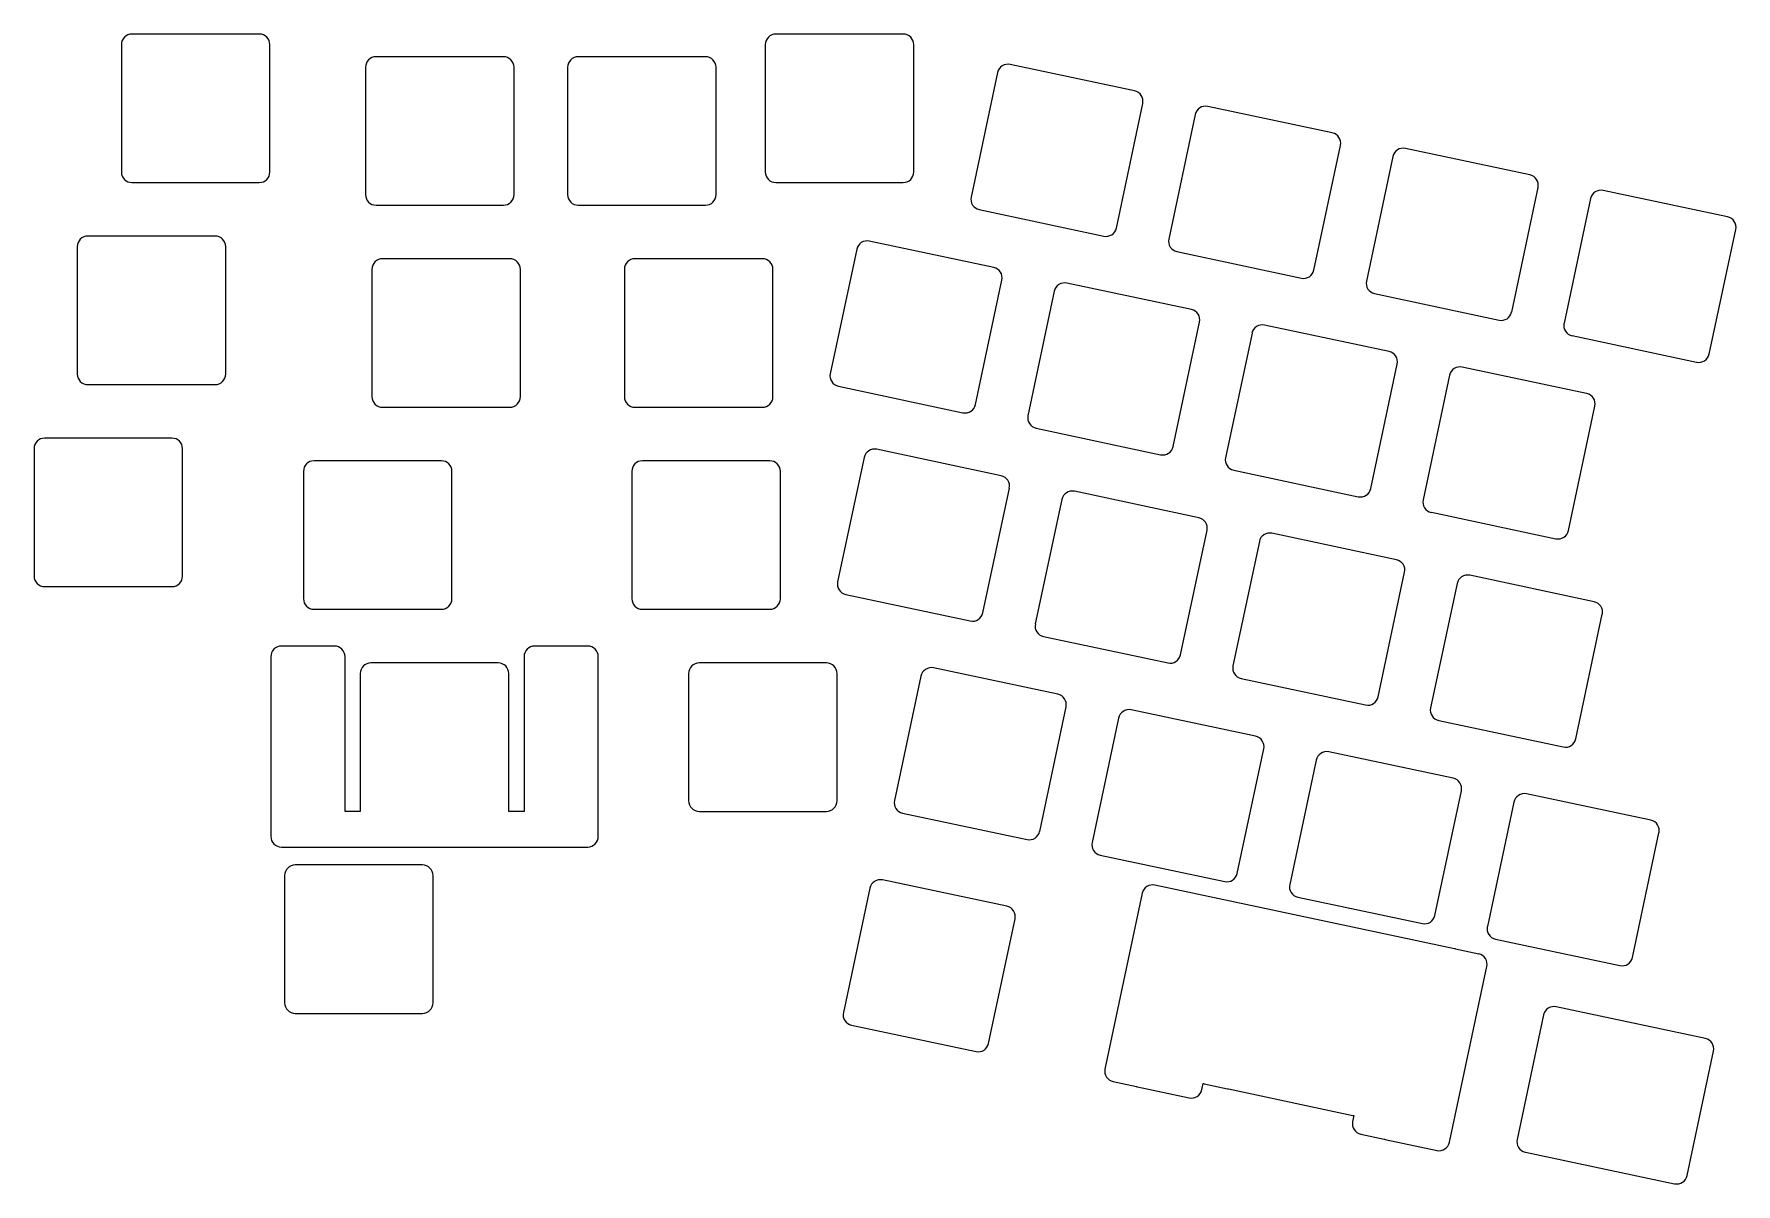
# Model space of a CAD drawing. Header units: inches. Extents: x 19 to 179, y 19 to 128.
import ezdxf

# ---------------------------------------------------------------- set-up
doc = ezdxf.new("R2010")
doc.units = ezdxf.units.IN
doc.header["$MEASUREMENT"] = 0

msp = doc.modelspace()

# ---------------------------------------------------------------- linework, layer by layer
at = {"color": 7, "linetype": 'Continuous', "lineweight": 25}
for p, q in [((26.94, 126.83), (26.94, 114.83)), ((39.94, 127.83), (27.94, 127.83)), ((40.94, 114.83), (40.94, 126.83)), ((87.65, 126.83), (87.65, 114.83)), ((100.65, 127.83), (88.65, 127.83)), ((101.65, 114.83), (101.65, 126.83)), ((62.96, 125.69), (50.96, 125.69)), ((82.01, 125.69), (70.01, 125.69)), ((49.96, 124.69), (49.96, 112.69)), ((63.96, 112.69), (63.96, 124.69)), ((69.01, 124.69), (69.01, 112.69)), ((83.01, 112.69), (83.01, 124.69)), ((109.55, 124.19), (107.05, 112.45)), ((122.47, 122.47), (110.73, 124.96)), ((120.75, 109.54), (123.24, 121.28)), ((141.11, 118.51), (129.37, 121)), ((128.18, 120.23), (125.69, 108.49)), ((139.38, 105.58), (141.88, 117.32)), ((146.82, 116.27), (144.32, 104.53)), ((159.74, 114.55), (148, 117.04)), ((27.94, 113.83), (39.94, 113.83)), ((88.65, 113.83), (100.65, 113.83)), ((158.02, 101.62), (160.51, 113.36)), ((178.37, 110.59), (166.64, 113.08)), ((50.96, 111.69), (62.96, 111.69)), ((70.01, 111.69), (82.01, 111.69)), ((107.82, 111.27), (119.56, 108.77)), ((165.45, 112.31), (162.96, 100.57)), ((176.65, 97.66), (179.14, 109.4)), ((22.78, 107.78), (22.78, 95.78)), ((35.78, 108.78), (23.78, 108.78)), ((36.78, 95.78), (36.78, 107.78)), ((96.27, 107.54), (93.77, 95.8)), ((109.19, 105.82), (97.45, 108.31)), ((63.56, 106.64), (51.56, 106.64)), ((87.37, 106.64), (75.37, 106.64)), ((126.46, 107.31), (138.2, 104.81)), ((50.56, 105.64), (50.56, 93.64)), ((64.56, 93.64), (64.56, 105.64)), ((74.37, 105.64), (74.37, 93.64)), ((88.37, 93.64), (88.37, 105.64)), ((107.47, 92.89), (109.96, 104.63)), ((127.83, 101.86), (116.09, 104.35)), ((114.9, 103.58), (112.41, 91.84)), ((145.09, 103.35), (156.83, 100.85)), ((126.1, 88.93), (128.6, 100.67)), ((133.54, 99.62), (131.04, 87.88)), ((146.46, 97.9), (134.72, 100.39)), ((163.73, 99.39), (175.46, 96.89)), ((144.74, 84.97), (147.23, 96.71)), ((165.09, 93.94), (153.36, 96.43)), ((23.78, 94.78), (35.78, 94.78)), ((152.17, 95.66), (149.68, 83.92)), ((94.54, 94.62), (106.28, 92.12)), ((51.56, 92.64), (63.56, 92.64)), ((75.37, 92.64), (87.37, 92.64)), ((163.37, 81.01), (165.86, 92.75)), ((113.18, 90.66), (124.92, 88.16)), ((18.71, 88.73), (18.71, 76.73)), ((31.71, 89.73), (19.71, 89.73)), ((32.71, 76.73), (32.71, 88.73)), ((109.89, 86.19), (98.15, 88.68)), ((57.11, 87.59), (45.11, 87.59)), ((88.07, 87.59), (76.07, 87.59)), ((96.97, 87.91), (94.47, 76.17)), ((131.81, 86.7), (143.55, 84.2)), ((44.11, 86.59), (44.11, 74.59)), ((58.11, 74.59), (58.11, 86.59)), ((75.07, 86.59), (75.07, 74.59)), ((89.07, 74.59), (89.07, 86.59)), ((108.17, 73.26), (110.66, 85)), ((115.6, 83.95), (113.11, 72.21)), ((128.53, 82.23), (116.79, 84.72)), ((150.45, 82.74), (162.18, 80.24)), ((126.8, 69.3), (129.3, 81.04)), ((147.16, 78.27), (135.42, 80.76)), ((134.24, 79.99), (131.74, 68.25)), ((145.44, 65.34), (147.93, 77.08)), ((19.71, 75.73), (31.71, 75.73)), ((152.87, 76.03), (150.38, 64.29)), ((165.79, 74.31), (154.06, 76.8)), ((95.24, 74.99), (106.98, 72.49)), ((45.11, 73.59), (57.11, 73.59)), ((76.07, 73.59), (88.07, 73.59)), ((164.07, 61.38), (166.56, 73.12)), ((113.88, 71.03), (125.62, 68.53)), ((41.03, 69.12), (41.03, 52.18)), ((47.03, 70.12), (42.03, 70.12)), ((48.03, 54.54), (48.03, 69.12)), ((64.91, 69.12), (64.91, 54.54)), ((70.91, 70.12), (65.91, 70.12)), ((71.91, 52.18), (71.91, 69.12)), ((49.47, 67.54), (49.47, 54.54)), ((62.47, 68.54), (50.47, 68.54)), ((63.47, 54.54), (63.47, 67.54)), ((80.42, 67.54), (80.42, 55.54)), ((93.42, 68.54), (81.42, 68.54)), ((94.42, 55.54), (94.42, 67.54)), ((115.24, 65.58), (103.5, 68.07)), ((102.32, 67.3), (99.82, 55.56)), ((132.51, 67.07), (144.25, 64.57)), ((113.52, 52.65), (116.01, 64.39)), ((120.95, 63.34), (118.46, 51.6)), ((133.88, 61.62), (122.14, 64.11)), ((151.15, 63.11), (162.88, 60.61)), ((132.15, 48.69), (134.65, 60.43)), ((139.59, 59.38), (137.09, 47.64)), ((152.51, 57.66), (140.77, 60.15)), ((150.79, 44.73), (153.28, 56.47)), ((171.14, 53.7), (159.41, 56.19)), ((158.22, 55.42), (155.73, 43.68)), ((49.47, 54.54), (48.03, 54.54)), ((64.91, 54.54), (63.47, 54.54)), ((81.42, 54.54), (93.42, 54.54)), ((100.59, 54.38), (112.33, 51.88)), ((169.42, 40.77), (171.91, 52.51)), ((42.03, 51.18), (70.91, 51.18)), ((119.23, 50.42), (130.97, 47.92)), ((42.33, 48.49), (42.33, 36.49)), ((55.33, 49.49), (43.33, 49.49)), ((56.33, 36.49), (56.33, 48.49)), ((97.51, 47.31), (95.01, 35.57)), ((110.43, 45.59), (98.69, 48.08)), ((123.19, 46.82), (119.67, 30.25)), ((152.62, 41.59), (124.38, 47.59)), ((137.86, 46.46), (149.6, 43.96)), ((108.71, 32.66), (111.2, 44.4)), ((156.5, 42.5), (168.23, 40)), ((154.91, 41.09), (152.71, 41.56)), ((152.16, 23.34), (155.68, 39.91)), ((43.33, 35.49), (55.33, 35.49)), ((161.03, 35.35), (158.54, 23.61)), ((176.28, 33.13), (162.22, 36.12)), ((95.78, 34.39), (107.52, 31.89)), ((174.56, 20.2), (177.05, 31.94)), ((120.44, 29.06), (122.64, 28.6)), ((128.81, 28.3), (128.93, 28.88)), ((122.73, 28.57), (127.62, 27.53)), ((129.02, 28.86), (131.22, 28.39)), ((131.31, 28.37), (143.05, 25.87)), ((143.15, 25.86), (143.02, 25.29)), ((143.79, 24.1), (145.99, 23.63)), ((146.09, 23.61), (150.98, 22.57)), ((159.31, 22.42), (173.37, 19.43))]:
    msp.add_line(p, q, dxfattribs=at)
for centre, start, end in [((27.94, 126.83), 90, 180), ((39.94, 126.83), 0, 90), ((88.65, 126.83), 90, 180), ((100.65, 126.83), 0, 90), ((50.96, 124.69), 90, 180), ((62.96, 124.69), 0, 90), ((70.01, 124.69), 90, 180), ((82.01, 124.69), 360, 90), ((110.53, 123.98), 78, 168), ((122.26, 121.49), 348, 78), ((129.16, 120.02), 78, 168), ((140.9, 117.53), 348, 78), ((147.79, 116.06), 78, 168), ((27.94, 114.83), 180, 270), ((39.94, 114.83), 270, 0), ((88.65, 114.83), 180, 270), ((100.65, 114.83), 270, 0), ((159.53, 113.57), 348, 78), ((50.96, 112.69), 180, 270), ((62.96, 112.69), 270, 0), ((70.01, 112.69), 180, 270), ((82.01, 112.69), 270, 0), ((108.03, 112.25), 168, 258), ((166.43, 112.1), 78, 168), ((119.77, 109.75), 258, 348), ((178.17, 109.61), 348, 78), ((23.78, 107.78), 90, 180), ((35.78, 107.78), 0, 90), ((97.25, 107.33), 78, 168), ((126.67, 108.29), 168, 258), ((51.56, 105.64), 90, 180), ((63.56, 105.64), 0, 90), ((75.37, 105.64), 90, 180), ((87.37, 105.64), 0, 90), ((108.98, 104.84), 348, 78), ((115.88, 103.37), 78, 168), ((138.4, 105.79), 258, 348), ((145.3, 104.33), 168, 258), ((127.62, 100.88), 348, 78), ((157.04, 101.83), 258, 348), ((134.51, 99.41), 78, 168), ((163.93, 100.36), 168, 258), ((146.25, 96.92), 348, 78), ((153.15, 95.45), 78, 168), ((175.67, 97.87), 258, 348), ((23.78, 95.78), 180, 270), ((35.78, 95.78), 270, 0), ((94.75, 95.6), 168, 258), ((51.56, 93.64), 180, 270), ((63.56, 93.64), 270, 0), ((75.37, 93.64), 180, 270), ((87.37, 93.64), 270, 0), ((164.89, 92.96), 348, 78), ((106.49, 93.1), 258, 348), ((113.39, 91.64), 168, 258), ((19.71, 88.73), 90, 180), ((31.71, 88.73), 0, 90), ((97.95, 87.7), 78, 168), ((125.12, 89.14), 258, 348), ((45.11, 86.59), 90, 180), ((57.11, 86.59), 0, 90), ((76.07, 86.59), 90, 180), ((88.07, 86.59), 0, 90), ((132.02, 87.68), 168, 258), ((109.68, 85.21), 348, 78), ((116.58, 83.74), 78, 168), ((143.76, 85.18), 258, 348), ((150.65, 83.71), 168, 258), ((128.32, 81.25), 348, 78), ((135.21, 79.78), 78, 168), ((162.39, 81.22), 258, 348), ((146.95, 77.29), 348, 78), ((19.71, 76.73), 180, 270), ((31.71, 76.73), 270, 0), ((95.45, 75.97), 168, 258), ((153.85, 75.82), 78, 168), ((45.11, 74.59), 180, 270), ((57.11, 74.59), 270, 0), ((76.07, 74.59), 180, 270), ((88.07, 74.59), 270, 0), ((165.59, 73.33), 348, 78), ((107.19, 73.47), 258, 348), ((114.09, 72.01), 168, 258), ((42.03, 69.12), 90, 180.0001), ((47.03, 69.12), 359.9999, 90), ((65.91, 69.12), 90.0001, 180.0001), ((70.91, 69.12), 359.9999, 90.0001), ((125.82, 69.51), 258, 348), ((50.47, 67.54), 90, 180), ((62.47, 67.54), 0, 90), ((81.42, 67.54), 90, 180), ((93.42, 67.54), 0, 90), ((103.3, 67.09), 78, 168), ((132.72, 68.05), 168, 258), ((115.03, 64.6), 348, 78), ((144.46, 65.55), 258, 348), ((151.35, 64.08), 168, 258), ((121.93, 63.13), 78, 168), ((133.67, 60.64), 348, 78), ((163.09, 61.59), 258, 348), ((140.56, 59.17), 78, 168), ((152.3, 56.68), 348, 78), ((159.2, 55.21), 78, 168), ((81.42, 55.54), 180, 270), ((93.42, 55.54), 270, 0), ((100.8, 55.36), 168, 258), ((170.94, 52.72), 348, 78), ((42.03, 52.18), 179.9999, 270), ((70.91, 52.18), 269.9999, 0.0001), ((112.54, 52.86), 258, 348), ((119.44, 51.4), 168, 258), ((43.33, 48.49), 90, 180), ((55.33, 48.49), 0, 90), ((131.17, 48.9), 258, 348), ((98.49, 47.1), 78, 168), ((124.17, 46.61), 77.9999, 168.0001), ((138.07, 47.44), 168, 258), ((110.22, 44.61), 348, 78), ((149.81, 44.94), 258, 348), ((156.7, 43.47), 168, 258), ((152.41, 40.61), 72.585, 78), ((154.71, 40.12), 347.9999, 78), ((168.44, 40.98), 258, 348), ((43.33, 36.49), 180, 270), ((55.33, 36.49), 270, 0), ((95.99, 35.37), 168, 258), ((162.01, 35.14), 78, 168), ((107.73, 32.87), 258, 348), ((176.07, 32.15), 348, 78), ((120.65, 30.04), 167.9999, 258.0001), ((129.23, 29.84), 252.584, 257.9999), ((122.94, 29.55), 252.585, 258.0001), ((127.83, 28.51), 258.0001, 348.0001), ((131.52, 29.35), 252.585, 258), ((143.26, 26.85), 258, 263.4159), ((144, 25.08), 167.9999, 258), ((146.29, 24.59), 252.585, 258), ((151.18, 23.55), 258, 348.0001), ((159.51, 23.4), 168, 258), ((173.58, 20.41), 258, 348)]:
    msp.add_arc(centre, 1, start, end, dxfattribs=at)

doc.saveas('drawing.dxf')
